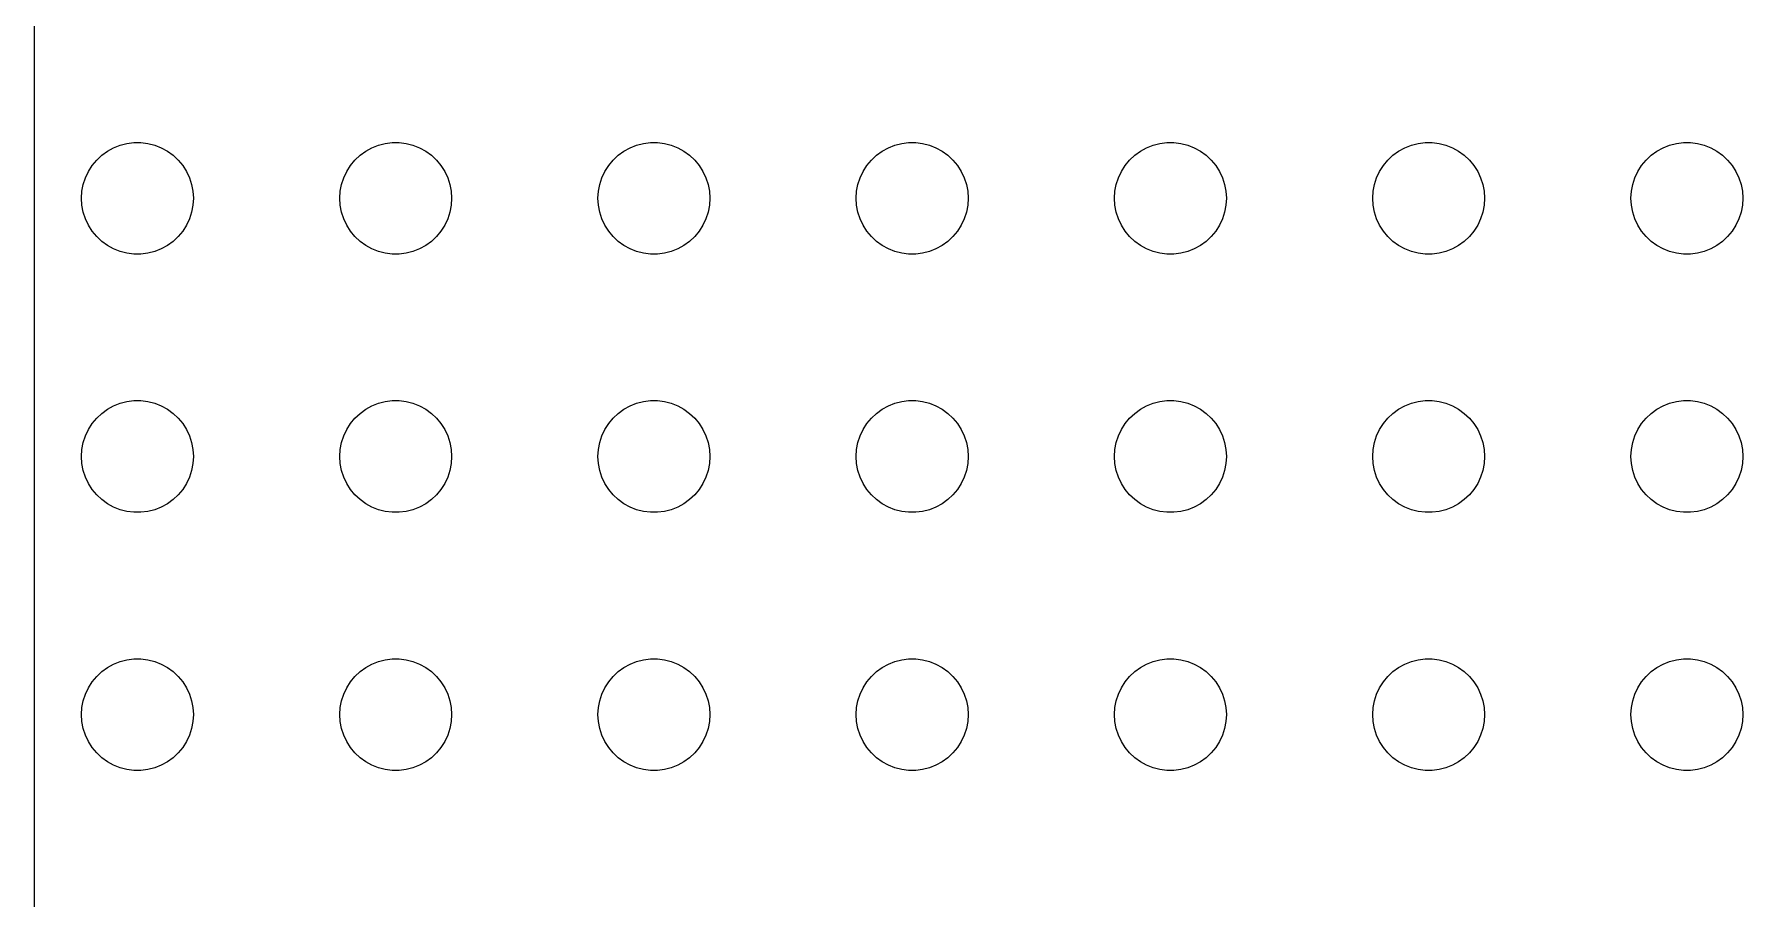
# Model space of a CAD drawing. Header units: metres. Extents: x 9 to 231, y 9 to 231.
# Drawn here: x 9 to 108.2, y 64.3 to 114.5 of the extents above; entities that cross this region are included whole.
import ezdxf

# ---------------------------------------------------------------- set-up
doc = ezdxf.new("R2010")
doc.units = ezdxf.units.M

msp = doc.modelspace()

# ---------------------------------------------------------------- linework, layer by layer
for p, q in [((9, 226), (9, 14)), ((13.9957, 108.091), (14.391, 108.192)), ((14.391, 108.192), (14.7959, 108.244)), ((14.7959, 108.244), (15.2041, 108.244)), ((15.2041, 108.244), (15.609, 108.192)), ((15.609, 108.192), (16.0043, 108.091)), ((28.9957, 108.091), (29.391, 108.192)), ((29.391, 108.192), (29.7959, 108.244)), ((29.7959, 108.244), (30.2041, 108.244)), ((30.2041, 108.244), (30.609, 108.192)), ((30.609, 108.192), (31.0043, 108.091)), ((43.9957, 108.091), (44.391, 108.192)), ((44.391, 108.192), (44.7959, 108.244)), ((44.7959, 108.244), (45.2041, 108.244)), ((45.2041, 108.244), (45.609, 108.192)), ((45.609, 108.192), (46.0043, 108.091)), ((58.9957, 108.091), (59.391, 108.192)), ((59.391, 108.192), (59.7959, 108.244)), ((59.7959, 108.244), (60.2041, 108.244)), ((60.2041, 108.244), (60.609, 108.192)), ((60.609, 108.192), (61.0043, 108.091)), ((73.9957, 108.091), (74.391, 108.192)), ((74.391, 108.192), (74.7959, 108.244)), ((74.7959, 108.244), (75.2041, 108.244)), ((75.2041, 108.244), (75.609, 108.192)), ((75.609, 108.192), (76.0043, 108.091)), ((88.9957, 108.091), (89.391, 108.192)), ((89.391, 108.192), (89.7959, 108.244)), ((89.7959, 108.244), (90.2041, 108.244)), ((90.2041, 108.244), (90.609, 108.192)), ((90.609, 108.192), (91.0043, 108.091)), ((103.996, 108.091), (104.391, 108.192)), ((104.391, 108.192), (104.796, 108.244)), ((104.796, 108.244), (105.204, 108.244)), ((105.204, 108.244), (105.609, 108.192)), ((105.609, 108.192), (106.004, 108.091)), ((12.3707, 106.91), (12.6308, 107.225)), ((12.6308, 107.225), (12.9284, 107.504)), ((12.9284, 107.504), (13.2586, 107.744)), ((13.2586, 107.744), (13.6162, 107.941)), ((13.6162, 107.941), (13.9957, 108.091)), ((16.0043, 108.091), (16.3838, 107.941)), ((16.3838, 107.941), (16.7414, 107.744)), ((16.7414, 107.744), (17.0716, 107.504)), ((17.0716, 107.504), (17.3691, 107.225)), ((17.3691, 107.225), (17.6293, 106.91)), ((27.3707, 106.91), (27.6308, 107.225)), ((27.6308, 107.225), (27.9284, 107.504)), ((27.9284, 107.504), (28.2586, 107.744)), ((28.2586, 107.744), (28.6162, 107.941)), ((28.6162, 107.941), (28.9957, 108.091)), ((31.0043, 108.091), (31.3838, 107.941)), ((31.3838, 107.941), (31.7414, 107.744)), ((31.7414, 107.744), (32.0716, 107.504)), ((32.0716, 107.504), (32.3691, 107.225)), ((32.3691, 107.225), (32.6293, 106.91)), ((42.3707, 106.91), (42.6308, 107.225)), ((42.6308, 107.225), (42.9284, 107.504)), ((42.9284, 107.504), (43.2586, 107.744)), ((43.2586, 107.744), (43.6162, 107.941)), ((43.6162, 107.941), (43.9957, 108.091)), ((46.0043, 108.091), (46.3838, 107.941)), ((46.3838, 107.941), (46.7414, 107.744)), ((46.7414, 107.744), (47.0716, 107.504)), ((47.0716, 107.504), (47.3691, 107.225)), ((47.3691, 107.225), (47.6293, 106.91)), ((57.3707, 106.91), (57.6308, 107.225)), ((57.6308, 107.225), (57.9284, 107.504)), ((57.9284, 107.504), (58.2586, 107.744)), ((58.2586, 107.744), (58.6162, 107.941)), ((58.6162, 107.941), (58.9957, 108.091)), ((61.0043, 108.091), (61.3838, 107.941)), ((61.3838, 107.941), (61.7414, 107.744)), ((61.7414, 107.744), (62.0716, 107.504)), ((62.0716, 107.504), (62.3691, 107.225)), ((62.3691, 107.225), (62.6293, 106.91)), ((72.3707, 106.91), (72.6308, 107.225)), ((72.6308, 107.225), (72.9284, 107.504)), ((72.9284, 107.504), (73.2586, 107.744)), ((73.2586, 107.744), (73.6162, 107.941)), ((73.6162, 107.941), (73.9957, 108.091)), ((76.0043, 108.091), (76.3838, 107.941)), ((76.3838, 107.941), (76.7414, 107.744)), ((76.7414, 107.744), (77.0716, 107.504)), ((77.0716, 107.504), (77.3691, 107.225)), ((77.3691, 107.225), (77.6293, 106.91)), ((87.3707, 106.91), (87.6308, 107.225)), ((87.6308, 107.225), (87.9284, 107.504)), ((87.9284, 107.504), (88.2586, 107.744)), ((88.2586, 107.744), (88.6162, 107.941)), ((88.6162, 107.941), (88.9957, 108.091)), ((91.0043, 108.091), (91.3838, 107.941)), ((91.3838, 107.941), (91.7414, 107.744)), ((91.7414, 107.744), (92.0716, 107.504)), ((92.0716, 107.504), (92.3691, 107.225)), ((92.3691, 107.225), (92.6293, 106.91)), ((102.371, 106.91), (102.631, 107.225)), ((102.631, 107.225), (102.928, 107.504)), ((102.928, 107.504), (103.259, 107.744)), ((103.259, 107.744), (103.616, 107.941)), ((103.616, 107.941), (103.996, 108.091)), ((106.004, 108.091), (106.384, 107.941)), ((106.384, 107.941), (106.741, 107.744)), ((106.741, 107.744), (107.072, 107.504)), ((107.072, 107.504), (107.369, 107.225)), ((107.369, 107.225), (107.629, 106.91)), ((11.9782, 106.196), (12.152, 106.566)), ((12.152, 106.566), (12.3707, 106.91)), ((17.6293, 106.91), (17.848, 106.566)), ((17.848, 106.566), (18.0218, 106.196)), ((26.9782, 106.196), (27.152, 106.566)), ((27.152, 106.566), (27.3707, 106.91)), ((32.6293, 106.91), (32.848, 106.566)), ((32.848, 106.566), (33.0218, 106.196)), ((41.9782, 106.196), (42.152, 106.566)), ((42.152, 106.566), (42.3707, 106.91)), ((47.6293, 106.91), (47.848, 106.566)), ((47.848, 106.566), (48.0218, 106.196)), ((56.9782, 106.196), (57.152, 106.566)), ((57.152, 106.566), (57.3707, 106.91)), ((62.6293, 106.91), (62.848, 106.566)), ((62.848, 106.566), (63.0218, 106.196)), ((71.9782, 106.196), (72.152, 106.566)), ((72.152, 106.566), (72.3707, 106.91)), ((77.6293, 106.91), (77.848, 106.566)), ((77.848, 106.566), (78.0218, 106.196)), ((86.9782, 106.196), (87.152, 106.566)), ((87.152, 106.566), (87.3707, 106.91)), ((92.6293, 106.91), (92.848, 106.566)), ((92.848, 106.566), (93.0218, 106.196)), ((101.978, 106.196), (102.152, 106.566)), ((102.152, 106.566), (102.371, 106.91)), ((107.629, 106.91), (107.848, 106.566)), ((107.848, 106.566), (108.022, 106.196)), ((11.75, 105), (11.7756, 105.407)), ((11.7756, 105.407), (11.8521, 105.808)), ((11.8521, 105.808), (11.9782, 106.196)), ((18.0218, 106.196), (18.1479, 105.808)), ((18.1479, 105.808), (18.2244, 105.407)), ((18.2244, 105.407), (18.25, 105)), ((26.75, 105), (26.7756, 105.407)), ((26.7756, 105.407), (26.8521, 105.808)), ((26.8521, 105.808), (26.9782, 106.196)), ((33.0218, 106.196), (33.1479, 105.808)), ((33.1479, 105.808), (33.2244, 105.407)), ((33.2244, 105.407), (33.25, 105)), ((41.75, 105), (41.7756, 105.407)), ((41.7756, 105.407), (41.8521, 105.808)), ((41.8521, 105.808), (41.9782, 106.196)), ((48.0218, 106.196), (48.1479, 105.808)), ((48.1479, 105.808), (48.2244, 105.407)), ((48.2244, 105.407), (48.25, 105)), ((56.75, 105), (56.7756, 105.407)), ((56.7756, 105.407), (56.8521, 105.808)), ((56.8521, 105.808), (56.9782, 106.196)), ((63.0218, 106.196), (63.1479, 105.808)), ((63.1479, 105.808), (63.2244, 105.407)), ((63.2244, 105.407), (63.25, 105)), ((71.75, 105), (71.7756, 105.407)), ((71.7756, 105.407), (71.8521, 105.808)), ((71.8521, 105.808), (71.9782, 106.196)), ((78.0218, 106.196), (78.1479, 105.808)), ((78.1479, 105.808), (78.2244, 105.407)), ((78.2244, 105.407), (78.25, 105)), ((86.75, 105), (86.7756, 105.407)), ((86.7756, 105.407), (86.8521, 105.808)), ((86.8521, 105.808), (86.9782, 106.196)), ((93.0218, 106.196), (93.1479, 105.808)), ((93.1479, 105.808), (93.2244, 105.407)), ((93.2244, 105.407), (93.25, 105)), ((101.75, 105), (101.776, 105.407)), ((101.776, 105.407), (101.852, 105.808)), ((101.852, 105.808), (101.978, 106.196)), ((108.022, 106.196), (108.148, 105.808)), ((108.148, 105.808), (108.224, 105.407)), ((108.224, 105.407), (108.25, 105)), ((11.7756, 104.593), (11.75, 105)), ((11.8521, 104.192), (11.7756, 104.593)), ((18.2244, 104.593), (18.1479, 104.192)), ((18.25, 105), (18.2244, 104.593)), ((26.7756, 104.593), (26.75, 105)), ((26.8521, 104.192), (26.7756, 104.593)), ((33.2244, 104.593), (33.1479, 104.192)), ((33.25, 105), (33.2244, 104.593)), ((41.7756, 104.593), (41.75, 105)), ((41.8521, 104.192), (41.7756, 104.593)), ((48.2244, 104.593), (48.1479, 104.192)), ((48.25, 105), (48.2244, 104.593)), ((56.7756, 104.593), (56.75, 105)), ((56.8521, 104.192), (56.7756, 104.593)), ((63.2244, 104.593), (63.1479, 104.192)), ((63.25, 105), (63.2244, 104.593)), ((71.7756, 104.593), (71.75, 105)), ((71.8521, 104.192), (71.7756, 104.593)), ((78.2244, 104.593), (78.1479, 104.192)), ((78.25, 105), (78.2244, 104.593)), ((86.7756, 104.593), (86.75, 105)), ((86.8521, 104.192), (86.7756, 104.593)), ((93.2244, 104.593), (93.1479, 104.192)), ((93.25, 105), (93.2244, 104.593)), ((101.776, 104.593), (101.75, 105)), ((101.852, 104.192), (101.776, 104.593)), ((108.224, 104.593), (108.148, 104.192)), ((108.25, 105), (108.224, 104.593)), ((11.9782, 103.804), (11.8521, 104.192)), ((12.152, 103.434), (11.9782, 103.804)), ((12.3707, 103.09), (12.152, 103.434)), ((17.848, 103.434), (17.6293, 103.09)), ((18.0218, 103.804), (17.848, 103.434)), ((18.1479, 104.192), (18.0218, 103.804)), ((26.9782, 103.804), (26.8521, 104.192)), ((27.152, 103.434), (26.9782, 103.804)), ((27.3707, 103.09), (27.152, 103.434)), ((32.848, 103.434), (32.6293, 103.09)), ((33.0218, 103.804), (32.848, 103.434)), ((33.1479, 104.192), (33.0218, 103.804)), ((41.9782, 103.804), (41.8521, 104.192)), ((42.152, 103.434), (41.9782, 103.804)), ((42.3707, 103.09), (42.152, 103.434)), ((47.848, 103.434), (47.6293, 103.09)), ((48.0218, 103.804), (47.848, 103.434)), ((48.1479, 104.192), (48.0218, 103.804)), ((56.9782, 103.804), (56.8521, 104.192)), ((57.152, 103.434), (56.9782, 103.804)), ((57.3707, 103.09), (57.152, 103.434)), ((62.848, 103.434), (62.6293, 103.09)), ((63.0218, 103.804), (62.848, 103.434)), ((63.1479, 104.192), (63.0218, 103.804)), ((71.9782, 103.804), (71.8521, 104.192)), ((72.152, 103.434), (71.9782, 103.804)), ((72.3707, 103.09), (72.152, 103.434)), ((77.848, 103.434), (77.6293, 103.09)), ((78.0218, 103.804), (77.848, 103.434)), ((78.1479, 104.192), (78.0218, 103.804)), ((86.9782, 103.804), (86.8521, 104.192)), ((87.152, 103.434), (86.9782, 103.804)), ((87.3707, 103.09), (87.152, 103.434)), ((92.848, 103.434), (92.6293, 103.09)), ((93.0218, 103.804), (92.848, 103.434)), ((93.1479, 104.192), (93.0218, 103.804)), ((101.978, 103.804), (101.852, 104.192)), ((102.152, 103.434), (101.978, 103.804)), ((102.371, 103.09), (102.152, 103.434)), ((107.848, 103.434), (107.629, 103.09)), ((108.022, 103.804), (107.848, 103.434)), ((108.148, 104.192), (108.022, 103.804)), ((12.6308, 102.775), (12.3707, 103.09)), ((12.9284, 102.496), (12.6308, 102.775)), ((13.2586, 102.256), (12.9284, 102.496)), ((13.6162, 102.059), (13.2586, 102.256)), ((16.7414, 102.256), (16.3838, 102.059)), ((17.0716, 102.496), (16.7414, 102.256)), ((17.3691, 102.775), (17.0716, 102.496)), ((17.6293, 103.09), (17.3691, 102.775)), ((27.6308, 102.775), (27.3707, 103.09)), ((27.9284, 102.496), (27.6308, 102.775)), ((28.2586, 102.256), (27.9284, 102.496)), ((28.6162, 102.059), (28.2586, 102.256)), ((31.7414, 102.256), (31.3838, 102.059)), ((32.0716, 102.496), (31.7414, 102.256)), ((32.3691, 102.775), (32.0716, 102.496)), ((32.6293, 103.09), (32.3691, 102.775)), ((42.6308, 102.775), (42.3707, 103.09)), ((42.9284, 102.496), (42.6308, 102.775)), ((43.2586, 102.256), (42.9284, 102.496)), ((43.6162, 102.059), (43.2586, 102.256)), ((46.7414, 102.256), (46.3838, 102.059)), ((47.0716, 102.496), (46.7414, 102.256)), ((47.3691, 102.775), (47.0716, 102.496)), ((47.6293, 103.09), (47.3691, 102.775)), ((57.6308, 102.775), (57.3707, 103.09)), ((57.9284, 102.496), (57.6308, 102.775)), ((58.2586, 102.256), (57.9284, 102.496)), ((58.6162, 102.059), (58.2586, 102.256)), ((61.7414, 102.256), (61.3838, 102.059)), ((62.0716, 102.496), (61.7414, 102.256)), ((62.3691, 102.775), (62.0716, 102.496)), ((62.6293, 103.09), (62.3691, 102.775)), ((72.6308, 102.775), (72.3707, 103.09)), ((72.9284, 102.496), (72.6308, 102.775)), ((73.2586, 102.256), (72.9284, 102.496)), ((73.6162, 102.059), (73.2586, 102.256)), ((76.7414, 102.256), (76.3838, 102.059)), ((77.0716, 102.496), (76.7414, 102.256)), ((77.3691, 102.775), (77.0716, 102.496)), ((77.6293, 103.09), (77.3691, 102.775)), ((87.6308, 102.775), (87.3707, 103.09)), ((87.9284, 102.496), (87.6308, 102.775)), ((88.2586, 102.256), (87.9284, 102.496)), ((88.6162, 102.059), (88.2586, 102.256)), ((91.7414, 102.256), (91.3838, 102.059)), ((92.0716, 102.496), (91.7414, 102.256)), ((92.3691, 102.775), (92.0716, 102.496)), ((92.6293, 103.09), (92.3691, 102.775)), ((102.631, 102.775), (102.371, 103.09)), ((102.928, 102.496), (102.631, 102.775)), ((103.259, 102.256), (102.928, 102.496)), ((103.616, 102.059), (103.259, 102.256)), ((106.741, 102.256), (106.384, 102.059)), ((107.072, 102.496), (106.741, 102.256)), ((107.369, 102.775), (107.072, 102.496)), ((107.629, 103.09), (107.369, 102.775)), ((13.9957, 101.909), (13.6162, 102.059)), ((14.391, 101.808), (13.9957, 101.909)), ((14.7959, 101.756), (14.391, 101.808)), ((15.2041, 101.756), (14.7959, 101.756)), ((15.609, 101.808), (15.2041, 101.756)), ((16.0043, 101.909), (15.609, 101.808)), ((16.3838, 102.059), (16.0043, 101.909)), ((28.9957, 101.909), (28.6162, 102.059)), ((29.391, 101.808), (28.9957, 101.909)), ((29.7959, 101.756), (29.391, 101.808)), ((30.2041, 101.756), (29.7959, 101.756)), ((30.609, 101.808), (30.2041, 101.756)), ((31.0043, 101.909), (30.609, 101.808)), ((31.3838, 102.059), (31.0043, 101.909)), ((43.9957, 101.909), (43.6162, 102.059)), ((44.391, 101.808), (43.9957, 101.909)), ((44.7959, 101.756), (44.391, 101.808)), ((45.2041, 101.756), (44.7959, 101.756)), ((45.609, 101.808), (45.2041, 101.756)), ((46.0043, 101.909), (45.609, 101.808)), ((46.3838, 102.059), (46.0043, 101.909)), ((58.9957, 101.909), (58.6162, 102.059)), ((59.391, 101.808), (58.9957, 101.909)), ((59.7959, 101.756), (59.391, 101.808)), ((60.2041, 101.756), (59.7959, 101.756)), ((60.609, 101.808), (60.2041, 101.756)), ((61.0043, 101.909), (60.609, 101.808)), ((61.3838, 102.059), (61.0043, 101.909)), ((73.9957, 101.909), (73.6162, 102.059)), ((74.391, 101.808), (73.9957, 101.909)), ((74.7959, 101.756), (74.391, 101.808)), ((75.2041, 101.756), (74.7959, 101.756)), ((75.609, 101.808), (75.2041, 101.756)), ((76.0043, 101.909), (75.609, 101.808)), ((76.3838, 102.059), (76.0043, 101.909)), ((88.9957, 101.909), (88.6162, 102.059)), ((89.391, 101.808), (88.9957, 101.909)), ((89.7959, 101.756), (89.391, 101.808)), ((90.2041, 101.756), (89.7959, 101.756)), ((90.609, 101.808), (90.2041, 101.756)), ((91.0043, 101.909), (90.609, 101.808)), ((91.3838, 102.059), (91.0043, 101.909)), ((103.996, 101.909), (103.616, 102.059)), ((104.391, 101.808), (103.996, 101.909)), ((104.796, 101.756), (104.391, 101.808)), ((105.204, 101.756), (104.796, 101.756)), ((105.609, 101.808), (105.204, 101.756)), ((106.004, 101.909), (105.609, 101.808)), ((106.384, 102.059), (106.004, 101.909)), ((12.6308, 92.2248), (12.9284, 92.5042)), ((12.9284, 92.5042), (13.2586, 92.7441)), ((13.2586, 92.7441), (13.6162, 92.9407)), ((13.6162, 92.9407), (13.9957, 93.0909)), ((13.9957, 93.0909), (14.391, 93.1924)), ((14.391, 93.1924), (14.7959, 93.2436)), ((14.7959, 93.2436), (15.2041, 93.2436)), ((15.2041, 93.2436), (15.609, 93.1924)), ((15.609, 93.1924), (16.0043, 93.0909)), ((16.0043, 93.0909), (16.3838, 92.9407)), ((16.3838, 92.9407), (16.7414, 92.7441)), ((16.7414, 92.7441), (17.0716, 92.5042)), ((17.0716, 92.5042), (17.3691, 92.2248)), ((27.6308, 92.2248), (27.9284, 92.5042)), ((27.9284, 92.5042), (28.2586, 92.7441)), ((28.2586, 92.7441), (28.6162, 92.9407)), ((28.6162, 92.9407), (28.9957, 93.0909)), ((28.9957, 93.0909), (29.391, 93.1924)), ((29.391, 93.1924), (29.7959, 93.2436)), ((29.7959, 93.2436), (30.2041, 93.2436)), ((30.2041, 93.2436), (30.609, 93.1924)), ((30.609, 93.1924), (31.0043, 93.0909)), ((31.0043, 93.0909), (31.3838, 92.9407)), ((31.3838, 92.9407), (31.7414, 92.7441)), ((31.7414, 92.7441), (32.0716, 92.5042)), ((32.0716, 92.5042), (32.3691, 92.2248)), ((42.6308, 92.2248), (42.9284, 92.5042)), ((42.9284, 92.5042), (43.2586, 92.7441)), ((43.2586, 92.7441), (43.6162, 92.9407)), ((43.6162, 92.9407), (43.9957, 93.0909)), ((43.9957, 93.0909), (44.391, 93.1924)), ((44.391, 93.1924), (44.7959, 93.2436)), ((44.7959, 93.2436), (45.2041, 93.2436)), ((45.2041, 93.2436), (45.609, 93.1924)), ((45.609, 93.1924), (46.0043, 93.0909)), ((46.0043, 93.0909), (46.3838, 92.9407)), ((46.3838, 92.9407), (46.7414, 92.7441)), ((46.7414, 92.7441), (47.0716, 92.5042)), ((47.0716, 92.5042), (47.3691, 92.2248)), ((57.6308, 92.2248), (57.9284, 92.5042)), ((57.9284, 92.5042), (58.2586, 92.7441)), ((58.2586, 92.7441), (58.6162, 92.9407)), ((58.6162, 92.9407), (58.9957, 93.0909)), ((58.9957, 93.0909), (59.391, 93.1924)), ((59.391, 93.1924), (59.7959, 93.2436)), ((59.7959, 93.2436), (60.2041, 93.2436)), ((60.2041, 93.2436), (60.609, 93.1924)), ((60.609, 93.1924), (61.0043, 93.0909)), ((61.0043, 93.0909), (61.3838, 92.9407)), ((61.3838, 92.9407), (61.7414, 92.7441)), ((61.7414, 92.7441), (62.0716, 92.5042)), ((62.0716, 92.5042), (62.3691, 92.2248)), ((72.6308, 92.2248), (72.9284, 92.5042)), ((72.9284, 92.5042), (73.2586, 92.7441)), ((73.2586, 92.7441), (73.6162, 92.9407)), ((73.6162, 92.9407), (73.9957, 93.0909)), ((73.9957, 93.0909), (74.391, 93.1924)), ((74.391, 93.1924), (74.7959, 93.2436)), ((74.7959, 93.2436), (75.2041, 93.2436)), ((75.2041, 93.2436), (75.609, 93.1924)), ((75.609, 93.1924), (76.0043, 93.0909)), ((76.0043, 93.0909), (76.3838, 92.9407)), ((76.3838, 92.9407), (76.7414, 92.7441)), ((76.7414, 92.7441), (77.0716, 92.5042)), ((77.0716, 92.5042), (77.3691, 92.2248)), ((87.6308, 92.2248), (87.9284, 92.5042)), ((87.9284, 92.5042), (88.2586, 92.7441)), ((88.2586, 92.7441), (88.6162, 92.9407)), ((88.6162, 92.9407), (88.9957, 93.0909)), ((88.9957, 93.0909), (89.391, 93.1924)), ((89.391, 93.1924), (89.7959, 93.2436)), ((89.7959, 93.2436), (90.2041, 93.2436)), ((90.2041, 93.2436), (90.609, 93.1924)), ((90.609, 93.1924), (91.0043, 93.0909)), ((91.0043, 93.0909), (91.3838, 92.9407)), ((91.3838, 92.9407), (91.7414, 92.7441)), ((91.7414, 92.7441), (92.0716, 92.5042)), ((92.0716, 92.5042), (92.3691, 92.2248)), ((102.631, 92.2248), (102.928, 92.5042)), ((102.928, 92.5042), (103.259, 92.7441)), ((103.259, 92.7441), (103.616, 92.9407)), ((103.616, 92.9407), (103.996, 93.0909)), ((103.996, 93.0909), (104.391, 93.1924)), ((104.391, 93.1924), (104.796, 93.2436)), ((104.796, 93.2436), (105.204, 93.2436)), ((105.204, 93.2436), (105.609, 93.1924)), ((105.609, 93.1924), (106.004, 93.0909)), ((106.004, 93.0909), (106.384, 92.9407)), ((106.384, 92.9407), (106.741, 92.7441)), ((106.741, 92.7441), (107.072, 92.5042)), ((107.072, 92.5042), (107.369, 92.2248)), ((11.9782, 91.1964), (12.152, 91.5657)), ((12.152, 91.5657), (12.3707, 91.9103)), ((12.3707, 91.9103), (12.6308, 92.2248)), ((17.3691, 92.2248), (17.6293, 91.9103)), ((17.6293, 91.9103), (17.848, 91.5657)), ((17.848, 91.5657), (18.0218, 91.1964)), ((26.9782, 91.1964), (27.152, 91.5657)), ((27.152, 91.5657), (27.3707, 91.9103)), ((27.3707, 91.9103), (27.6308, 92.2248)), ((32.3691, 92.2248), (32.6293, 91.9103)), ((32.6293, 91.9103), (32.848, 91.5657)), ((32.848, 91.5657), (33.0218, 91.1964)), ((41.9782, 91.1964), (42.152, 91.5657)), ((42.152, 91.5657), (42.3707, 91.9103)), ((42.3707, 91.9103), (42.6308, 92.2248)), ((47.3691, 92.2248), (47.6293, 91.9103)), ((47.6293, 91.9103), (47.848, 91.5657)), ((47.848, 91.5657), (48.0218, 91.1964)), ((56.9782, 91.1964), (57.152, 91.5657)), ((57.152, 91.5657), (57.3707, 91.9103)), ((57.3707, 91.9103), (57.6308, 92.2248)), ((62.3691, 92.2248), (62.6293, 91.9103)), ((62.6293, 91.9103), (62.848, 91.5657)), ((62.848, 91.5657), (63.0218, 91.1964)), ((71.9782, 91.1964), (72.152, 91.5657)), ((72.152, 91.5657), (72.3707, 91.9103)), ((72.3707, 91.9103), (72.6308, 92.2248)), ((77.3691, 92.2248), (77.6293, 91.9103)), ((77.6293, 91.9103), (77.848, 91.5657)), ((77.848, 91.5657), (78.0218, 91.1964)), ((86.9782, 91.1964), (87.152, 91.5657)), ((87.152, 91.5657), (87.3707, 91.9103)), ((87.3707, 91.9103), (87.6308, 92.2248)), ((92.3691, 92.2248), (92.6293, 91.9103)), ((92.6293, 91.9103), (92.848, 91.5657)), ((92.848, 91.5657), (93.0218, 91.1964)), ((101.978, 91.1964), (102.152, 91.5657)), ((102.152, 91.5657), (102.371, 91.9103)), ((102.371, 91.9103), (102.631, 92.2248)), ((107.369, 92.2248), (107.629, 91.9103)), ((107.629, 91.9103), (107.848, 91.5657)), ((107.848, 91.5657), (108.022, 91.1964)), ((11.75, 90), (11.7756, 90.4073)), ((11.7756, 90.4073), (11.8521, 90.8082)), ((11.8521, 90.8082), (11.9782, 91.1964)), ((18.0218, 91.1964), (18.1479, 90.8082)), ((18.1479, 90.8082), (18.2244, 90.4073)), ((18.2244, 90.4073), (18.25, 90)), ((26.75, 90), (26.7756, 90.4073)), ((26.7756, 90.4073), (26.8521, 90.8082)), ((26.8521, 90.8082), (26.9782, 91.1964)), ((33.0218, 91.1964), (33.1479, 90.8082)), ((33.1479, 90.8082), (33.2244, 90.4073)), ((33.2244, 90.4073), (33.25, 90)), ((41.75, 90), (41.7756, 90.4073)), ((41.7756, 90.4073), (41.8521, 90.8082)), ((41.8521, 90.8082), (41.9782, 91.1964)), ((48.0218, 91.1964), (48.1479, 90.8082)), ((48.1479, 90.8082), (48.2244, 90.4073)), ((48.2244, 90.4073), (48.25, 90)), ((56.75, 90), (56.7756, 90.4073)), ((56.7756, 90.4073), (56.8521, 90.8082)), ((56.8521, 90.8082), (56.9782, 91.1964)), ((63.0218, 91.1964), (63.1479, 90.8082)), ((63.1479, 90.8082), (63.2244, 90.4073)), ((63.2244, 90.4073), (63.25, 90)), ((71.75, 90), (71.7756, 90.4073)), ((71.7756, 90.4073), (71.8521, 90.8082)), ((71.8521, 90.8082), (71.9782, 91.1964)), ((78.0218, 91.1964), (78.1479, 90.8082)), ((78.1479, 90.8082), (78.2244, 90.4073)), ((78.2244, 90.4073), (78.25, 90)), ((86.75, 90), (86.7756, 90.4073)), ((86.7756, 90.4073), (86.8521, 90.8082)), ((86.8521, 90.8082), (86.9782, 91.1964)), ((93.0218, 91.1964), (93.1479, 90.8082)), ((93.1479, 90.8082), (93.2244, 90.4073)), ((93.2244, 90.4073), (93.25, 90)), ((101.75, 90), (101.776, 90.4073)), ((101.776, 90.4073), (101.852, 90.8082)), ((101.852, 90.8082), (101.978, 91.1964)), ((108.022, 91.1964), (108.148, 90.8082)), ((108.148, 90.8082), (108.224, 90.4073)), ((108.224, 90.4073), (108.25, 90)), ((11.7756, 89.5927), (11.75, 90)), ((11.8521, 89.1918), (11.7756, 89.5927)), ((18.2244, 89.5927), (18.1479, 89.1918)), ((18.25, 90), (18.2244, 89.5927)), ((26.7756, 89.5927), (26.75, 90)), ((26.8521, 89.1918), (26.7756, 89.5927)), ((33.2244, 89.5927), (33.1479, 89.1918)), ((33.25, 90), (33.2244, 89.5927)), ((41.7756, 89.5927), (41.75, 90)), ((41.8521, 89.1918), (41.7756, 89.5927)), ((48.2244, 89.5927), (48.1479, 89.1918)), ((48.25, 90), (48.2244, 89.5927)), ((56.7756, 89.5927), (56.75, 90)), ((56.8521, 89.1918), (56.7756, 89.5927)), ((63.2244, 89.5927), (63.1479, 89.1918)), ((63.25, 90), (63.2244, 89.5927)), ((71.7756, 89.5927), (71.75, 90)), ((71.8521, 89.1918), (71.7756, 89.5927)), ((78.2244, 89.5927), (78.1479, 89.1918)), ((78.25, 90), (78.2244, 89.5927)), ((86.7756, 89.5927), (86.75, 90)), ((86.8521, 89.1918), (86.7756, 89.5927)), ((93.2244, 89.5927), (93.1479, 89.1918)), ((93.25, 90), (93.2244, 89.5927)), ((101.776, 89.5927), (101.75, 90)), ((101.852, 89.1918), (101.776, 89.5927)), ((108.224, 89.5927), (108.148, 89.1918)), ((108.25, 90), (108.224, 89.5927)), ((11.9782, 88.8036), (11.8521, 89.1918)), ((12.152, 88.4343), (11.9782, 88.8036)), ((12.3707, 88.0897), (12.152, 88.4343)), ((17.848, 88.4343), (17.6293, 88.0897)), ((18.0218, 88.8036), (17.848, 88.4343)), ((18.1479, 89.1918), (18.0218, 88.8036)), ((26.9782, 88.8036), (26.8521, 89.1918)), ((27.152, 88.4343), (26.9782, 88.8036)), ((27.3707, 88.0897), (27.152, 88.4343)), ((32.848, 88.4343), (32.6293, 88.0897)), ((33.0218, 88.8036), (32.848, 88.4343)), ((33.1479, 89.1918), (33.0218, 88.8036)), ((41.9782, 88.8036), (41.8521, 89.1918)), ((42.152, 88.4343), (41.9782, 88.8036)), ((42.3707, 88.0897), (42.152, 88.4343)), ((47.848, 88.4343), (47.6293, 88.0897)), ((48.0218, 88.8036), (47.848, 88.4343)), ((48.1479, 89.1918), (48.0218, 88.8036)), ((56.9782, 88.8036), (56.8521, 89.1918)), ((57.152, 88.4343), (56.9782, 88.8036)), ((57.3707, 88.0897), (57.152, 88.4343)), ((62.848, 88.4343), (62.6293, 88.0897)), ((63.0218, 88.8036), (62.848, 88.4343)), ((63.1479, 89.1918), (63.0218, 88.8036)), ((71.9782, 88.8036), (71.8521, 89.1918)), ((72.152, 88.4343), (71.9782, 88.8036)), ((72.3707, 88.0897), (72.152, 88.4343)), ((77.848, 88.4343), (77.6293, 88.0897)), ((78.0218, 88.8036), (77.848, 88.4343)), ((78.1479, 89.1918), (78.0218, 88.8036)), ((86.9782, 88.8036), (86.8521, 89.1918)), ((87.152, 88.4343), (86.9782, 88.8036)), ((87.3707, 88.0897), (87.152, 88.4343)), ((92.848, 88.4343), (92.6293, 88.0897)), ((93.0218, 88.8036), (92.848, 88.4343)), ((93.1479, 89.1918), (93.0218, 88.8036)), ((101.978, 88.8036), (101.852, 89.1918)), ((102.152, 88.4343), (101.978, 88.8036)), ((102.371, 88.0897), (102.152, 88.4343)), ((107.848, 88.4343), (107.629, 88.0897)), ((108.022, 88.8036), (107.848, 88.4343)), ((108.148, 89.1918), (108.022, 88.8036)), ((12.6308, 87.7752), (12.3707, 88.0897)), ((12.9284, 87.4958), (12.6308, 87.7752)), ((13.2586, 87.2559), (12.9284, 87.4958)), ((17.0716, 87.4958), (16.7414, 87.2559)), ((17.3691, 87.7752), (17.0716, 87.4958)), ((17.6293, 88.0897), (17.3691, 87.7752)), ((27.6308, 87.7752), (27.3707, 88.0897)), ((27.9284, 87.4958), (27.6308, 87.7752)), ((28.2586, 87.2559), (27.9284, 87.4958)), ((32.0716, 87.4958), (31.7414, 87.2559)), ((32.3691, 87.7752), (32.0716, 87.4958)), ((32.6293, 88.0897), (32.3691, 87.7752)), ((42.6308, 87.7752), (42.3707, 88.0897)), ((42.9284, 87.4958), (42.6308, 87.7752)), ((43.2586, 87.2559), (42.9284, 87.4958)), ((47.0716, 87.4958), (46.7414, 87.2559)), ((47.3691, 87.7752), (47.0716, 87.4958)), ((47.6293, 88.0897), (47.3691, 87.7752)), ((57.6308, 87.7752), (57.3707, 88.0897)), ((57.9284, 87.4958), (57.6308, 87.7752)), ((58.2586, 87.2559), (57.9284, 87.4958)), ((62.0716, 87.4958), (61.7414, 87.2559)), ((62.3691, 87.7752), (62.0716, 87.4958)), ((62.6293, 88.0897), (62.3691, 87.7752)), ((72.6308, 87.7752), (72.3707, 88.0897)), ((72.9284, 87.4958), (72.6308, 87.7752)), ((73.2586, 87.2559), (72.9284, 87.4958)), ((77.0716, 87.4958), (76.7414, 87.2559)), ((77.3691, 87.7752), (77.0716, 87.4958)), ((77.6293, 88.0897), (77.3691, 87.7752)), ((87.6308, 87.7752), (87.3707, 88.0897)), ((87.9284, 87.4958), (87.6308, 87.7752)), ((88.2586, 87.2559), (87.9284, 87.4958)), ((92.0716, 87.4958), (91.7414, 87.2559)), ((92.3691, 87.7752), (92.0716, 87.4958)), ((92.6293, 88.0897), (92.3691, 87.7752)), ((102.631, 87.7752), (102.371, 88.0897)), ((102.928, 87.4958), (102.631, 87.7752)), ((103.259, 87.2559), (102.928, 87.4958)), ((107.072, 87.4958), (106.741, 87.2559)), ((107.369, 87.7752), (107.072, 87.4958)), ((107.629, 88.0897), (107.369, 87.7752)), ((13.6162, 87.0593), (13.2586, 87.2559)), ((13.9957, 86.9091), (13.6162, 87.0593)), ((14.391, 86.8076), (13.9957, 86.9091)), ((14.7959, 86.7564), (14.391, 86.8076)), ((15.2041, 86.7564), (14.7959, 86.7564)), ((15.609, 86.8076), (15.2041, 86.7564)), ((16.0043, 86.9091), (15.609, 86.8076)), ((16.3838, 87.0593), (16.0043, 86.9091)), ((16.7414, 87.2559), (16.3838, 87.0593)), ((28.6162, 87.0593), (28.2586, 87.2559)), ((28.9957, 86.9091), (28.6162, 87.0593)), ((29.391, 86.8076), (28.9957, 86.9091)), ((29.7959, 86.7564), (29.391, 86.8076)), ((30.2041, 86.7564), (29.7959, 86.7564)), ((30.609, 86.8076), (30.2041, 86.7564)), ((31.0043, 86.9091), (30.609, 86.8076)), ((31.3838, 87.0593), (31.0043, 86.9091)), ((31.7414, 87.2559), (31.3838, 87.0593)), ((43.6162, 87.0593), (43.2586, 87.2559)), ((43.9957, 86.9091), (43.6162, 87.0593)), ((44.391, 86.8076), (43.9957, 86.9091)), ((44.7959, 86.7564), (44.391, 86.8076)), ((45.2041, 86.7564), (44.7959, 86.7564)), ((45.609, 86.8076), (45.2041, 86.7564)), ((46.0043, 86.9091), (45.609, 86.8076)), ((46.3838, 87.0593), (46.0043, 86.9091)), ((46.7414, 87.2559), (46.3838, 87.0593)), ((58.6162, 87.0593), (58.2586, 87.2559)), ((58.9957, 86.9091), (58.6162, 87.0593)), ((59.391, 86.8076), (58.9957, 86.9091)), ((59.7959, 86.7564), (59.391, 86.8076)), ((60.2041, 86.7564), (59.7959, 86.7564)), ((60.609, 86.8076), (60.2041, 86.7564)), ((61.0043, 86.9091), (60.609, 86.8076)), ((61.3838, 87.0593), (61.0043, 86.9091)), ((61.7414, 87.2559), (61.3838, 87.0593)), ((73.6162, 87.0593), (73.2586, 87.2559)), ((73.9957, 86.9091), (73.6162, 87.0593)), ((74.391, 86.8076), (73.9957, 86.9091)), ((74.7959, 86.7564), (74.391, 86.8076)), ((75.2041, 86.7564), (74.7959, 86.7564)), ((75.609, 86.8076), (75.2041, 86.7564)), ((76.0043, 86.9091), (75.609, 86.8076)), ((76.3838, 87.0593), (76.0043, 86.9091)), ((76.7414, 87.2559), (76.3838, 87.0593)), ((88.6162, 87.0593), (88.2586, 87.2559)), ((88.9957, 86.9091), (88.6162, 87.0593)), ((89.391, 86.8076), (88.9957, 86.9091)), ((89.7959, 86.7564), (89.391, 86.8076)), ((90.2041, 86.7564), (89.7959, 86.7564)), ((90.609, 86.8076), (90.2041, 86.7564)), ((91.0043, 86.9091), (90.609, 86.8076)), ((91.3838, 87.0593), (91.0043, 86.9091)), ((91.7414, 87.2559), (91.3838, 87.0593)), ((103.616, 87.0593), (103.259, 87.2559)), ((103.996, 86.9091), (103.616, 87.0593)), ((104.391, 86.8076), (103.996, 86.9091)), ((104.796, 86.7564), (104.391, 86.8076)), ((105.204, 86.7564), (104.796, 86.7564)), ((105.609, 86.8076), (105.204, 86.7564)), ((106.004, 86.9091), (105.609, 86.8076)), ((106.384, 87.0593), (106.004, 86.9091)), ((106.741, 87.2559), (106.384, 87.0593)), ((12.6308, 77.2248), (12.9284, 77.5042)), ((12.9284, 77.5042), (13.2586, 77.7441)), ((13.2586, 77.7441), (13.6162, 77.9407)), ((13.6162, 77.9407), (13.9957, 78.0909)), ((13.9957, 78.0909), (14.391, 78.1924)), ((14.391, 78.1924), (14.7959, 78.2436)), ((14.7959, 78.2436), (15.2041, 78.2436)), ((15.2041, 78.2436), (15.609, 78.1924)), ((15.609, 78.1924), (16.0043, 78.0909)), ((16.0043, 78.0909), (16.3838, 77.9407)), ((16.3838, 77.9407), (16.7414, 77.7441)), ((16.7414, 77.7441), (17.0716, 77.5042)), ((17.0716, 77.5042), (17.3691, 77.2248)), ((27.6308, 77.2248), (27.9284, 77.5042)), ((27.9284, 77.5042), (28.2586, 77.7441)), ((28.2586, 77.7441), (28.6162, 77.9407)), ((28.6162, 77.9407), (28.9957, 78.0909)), ((28.9957, 78.0909), (29.391, 78.1924)), ((29.391, 78.1924), (29.7959, 78.2436)), ((29.7959, 78.2436), (30.2041, 78.2436)), ((30.2041, 78.2436), (30.609, 78.1924)), ((30.609, 78.1924), (31.0043, 78.0909)), ((31.0043, 78.0909), (31.3838, 77.9407)), ((31.3838, 77.9407), (31.7414, 77.7441)), ((31.7414, 77.7441), (32.0716, 77.5042)), ((32.0716, 77.5042), (32.3691, 77.2248)), ((42.6308, 77.2248), (42.9284, 77.5042)), ((42.9284, 77.5042), (43.2586, 77.7441)), ((43.2586, 77.7441), (43.6162, 77.9407)), ((43.6162, 77.9407), (43.9957, 78.0909)), ((43.9957, 78.0909), (44.391, 78.1924)), ((44.391, 78.1924), (44.7959, 78.2436)), ((44.7959, 78.2436), (45.2041, 78.2436)), ((45.2041, 78.2436), (45.609, 78.1924)), ((45.609, 78.1924), (46.0043, 78.0909)), ((46.0043, 78.0909), (46.3838, 77.9407)), ((46.3838, 77.9407), (46.7414, 77.7441)), ((46.7414, 77.7441), (47.0716, 77.5042)), ((47.0716, 77.5042), (47.3691, 77.2248)), ((57.6308, 77.2248), (57.9284, 77.5042)), ((57.9284, 77.5042), (58.2586, 77.7441)), ((58.2586, 77.7441), (58.6162, 77.9407)), ((58.6162, 77.9407), (58.9957, 78.0909)), ((58.9957, 78.0909), (59.391, 78.1924)), ((59.391, 78.1924), (59.7959, 78.2436)), ((59.7959, 78.2436), (60.2041, 78.2436)), ((60.2041, 78.2436), (60.609, 78.1924)), ((60.609, 78.1924), (61.0043, 78.0909)), ((61.0043, 78.0909), (61.3838, 77.9407)), ((61.3838, 77.9407), (61.7414, 77.7441)), ((61.7414, 77.7441), (62.0716, 77.5042)), ((62.0716, 77.5042), (62.3691, 77.2248)), ((72.6308, 77.2248), (72.9284, 77.5042)), ((72.9284, 77.5042), (73.2586, 77.7441)), ((73.2586, 77.7441), (73.6162, 77.9407)), ((73.6162, 77.9407), (73.9957, 78.0909)), ((73.9957, 78.0909), (74.391, 78.1924)), ((74.391, 78.1924), (74.7959, 78.2436)), ((74.7959, 78.2436), (75.2041, 78.2436)), ((75.2041, 78.2436), (75.609, 78.1924)), ((75.609, 78.1924), (76.0043, 78.0909)), ((76.0043, 78.0909), (76.3838, 77.9407)), ((76.3838, 77.9407), (76.7414, 77.7441)), ((76.7414, 77.7441), (77.0716, 77.5042)), ((77.0716, 77.5042), (77.3691, 77.2248)), ((87.6308, 77.2248), (87.9284, 77.5042)), ((87.9284, 77.5042), (88.2586, 77.7441)), ((88.2586, 77.7441), (88.6162, 77.9407)), ((88.6162, 77.9407), (88.9957, 78.0909)), ((88.9957, 78.0909), (89.391, 78.1924)), ((89.391, 78.1924), (89.7959, 78.2436)), ((89.7959, 78.2436), (90.2041, 78.2436)), ((90.2041, 78.2436), (90.609, 78.1924)), ((90.609, 78.1924), (91.0043, 78.0909)), ((91.0043, 78.0909), (91.3838, 77.9407)), ((91.3838, 77.9407), (91.7414, 77.7441)), ((91.7414, 77.7441), (92.0716, 77.5042)), ((92.0716, 77.5042), (92.3691, 77.2248)), ((102.631, 77.2248), (102.928, 77.5042)), ((102.928, 77.5042), (103.259, 77.7441)), ((103.259, 77.7441), (103.616, 77.9407)), ((103.616, 77.9407), (103.996, 78.0909)), ((103.996, 78.0909), (104.391, 78.1924)), ((104.391, 78.1924), (104.796, 78.2436)), ((104.796, 78.2436), (105.204, 78.2436)), ((105.204, 78.2436), (105.609, 78.1924)), ((105.609, 78.1924), (106.004, 78.0909)), ((106.004, 78.0909), (106.384, 77.9407)), ((106.384, 77.9407), (106.741, 77.7441)), ((106.741, 77.7441), (107.072, 77.5042)), ((107.072, 77.5042), (107.369, 77.2248)), ((11.9782, 76.1964), (12.152, 76.5657)), ((12.152, 76.5657), (12.3707, 76.9103)), ((12.3707, 76.9103), (12.6308, 77.2248)), ((17.3691, 77.2248), (17.6293, 76.9103)), ((17.6293, 76.9103), (17.848, 76.5657)), ((17.848, 76.5657), (18.0218, 76.1964)), ((26.9782, 76.1964), (27.152, 76.5657)), ((27.152, 76.5657), (27.3707, 76.9103)), ((27.3707, 76.9103), (27.6308, 77.2248)), ((32.3691, 77.2248), (32.6293, 76.9103)), ((32.6293, 76.9103), (32.848, 76.5657)), ((32.848, 76.5657), (33.0218, 76.1964)), ((41.9782, 76.1964), (42.152, 76.5657)), ((42.152, 76.5657), (42.3707, 76.9103)), ((42.3707, 76.9103), (42.6308, 77.2248)), ((47.3691, 77.2248), (47.6293, 76.9103)), ((47.6293, 76.9103), (47.848, 76.5657)), ((47.848, 76.5657), (48.0218, 76.1964)), ((56.9782, 76.1964), (57.152, 76.5657)), ((57.152, 76.5657), (57.3707, 76.9103)), ((57.3707, 76.9103), (57.6308, 77.2248)), ((62.3691, 77.2248), (62.6293, 76.9103)), ((62.6293, 76.9103), (62.848, 76.5657)), ((62.848, 76.5657), (63.0218, 76.1964)), ((71.9782, 76.1964), (72.152, 76.5657)), ((72.152, 76.5657), (72.3707, 76.9103)), ((72.3707, 76.9103), (72.6308, 77.2248)), ((77.3691, 77.2248), (77.6293, 76.9103)), ((77.6293, 76.9103), (77.848, 76.5657)), ((77.848, 76.5657), (78.0218, 76.1964)), ((86.9782, 76.1964), (87.152, 76.5657)), ((87.152, 76.5657), (87.3707, 76.9103)), ((87.3707, 76.9103), (87.6308, 77.2248)), ((92.3691, 77.2248), (92.6293, 76.9103)), ((92.6293, 76.9103), (92.848, 76.5657)), ((92.848, 76.5657), (93.0218, 76.1964)), ((101.978, 76.1964), (102.152, 76.5657)), ((102.152, 76.5657), (102.371, 76.9103)), ((102.371, 76.9103), (102.631, 77.2248)), ((107.369, 77.2248), (107.629, 76.9103)), ((107.629, 76.9103), (107.848, 76.5657)), ((107.848, 76.5657), (108.022, 76.1964)), ((11.7756, 75.4073), (11.8521, 75.8082)), ((11.8521, 75.8082), (11.9782, 76.1964)), ((18.0218, 76.1964), (18.1479, 75.8082)), ((18.1479, 75.8082), (18.2244, 75.4073)), ((26.7756, 75.4073), (26.8521, 75.8082)), ((26.8521, 75.8082), (26.9782, 76.1964)), ((33.0218, 76.1964), (33.1479, 75.8082)), ((33.1479, 75.8082), (33.2244, 75.4073)), ((41.7756, 75.4073), (41.8521, 75.8082)), ((41.8521, 75.8082), (41.9782, 76.1964)), ((48.0218, 76.1964), (48.1479, 75.8082)), ((48.1479, 75.8082), (48.2244, 75.4073)), ((56.7756, 75.4073), (56.8521, 75.8082)), ((56.8521, 75.8082), (56.9782, 76.1964)), ((63.0218, 76.1964), (63.1479, 75.8082)), ((63.1479, 75.8082), (63.2244, 75.4073)), ((71.7756, 75.4073), (71.8521, 75.8082)), ((71.8521, 75.8082), (71.9782, 76.1964)), ((78.0218, 76.1964), (78.1479, 75.8082)), ((78.1479, 75.8082), (78.2244, 75.4073)), ((86.7756, 75.4073), (86.8521, 75.8082)), ((86.8521, 75.8082), (86.9782, 76.1964)), ((93.0218, 76.1964), (93.1479, 75.8082)), ((93.1479, 75.8082), (93.2244, 75.4073)), ((101.776, 75.4073), (101.852, 75.8082)), ((101.852, 75.8082), (101.978, 76.1964)), ((108.022, 76.1964), (108.148, 75.8082)), ((108.148, 75.8082), (108.224, 75.4073)), ((11.75, 75), (11.7756, 75.4073)), ((11.7756, 74.5927), (11.75, 75)), ((11.8521, 74.1918), (11.7756, 74.5927)), ((18.2244, 74.5927), (18.1479, 74.1918)), ((18.2244, 75.4073), (18.25, 75)), ((18.25, 75), (18.2244, 74.5927)), ((26.75, 75), (26.7756, 75.4073)), ((26.7756, 74.5927), (26.75, 75)), ((26.8521, 74.1918), (26.7756, 74.5927)), ((33.2244, 74.5927), (33.1479, 74.1918)), ((33.2244, 75.4073), (33.25, 75)), ((33.25, 75), (33.2244, 74.5927)), ((41.75, 75), (41.7756, 75.4073)), ((41.7756, 74.5927), (41.75, 75)), ((41.8521, 74.1918), (41.7756, 74.5927)), ((48.2244, 74.5927), (48.1479, 74.1918)), ((48.2244, 75.4073), (48.25, 75)), ((48.25, 75), (48.2244, 74.5927)), ((56.75, 75), (56.7756, 75.4073)), ((56.7756, 74.5927), (56.75, 75)), ((56.8521, 74.1918), (56.7756, 74.5927)), ((63.2244, 74.5927), (63.1479, 74.1918)), ((63.2244, 75.4073), (63.25, 75)), ((63.25, 75), (63.2244, 74.5927)), ((71.75, 75), (71.7756, 75.4073)), ((71.7756, 74.5927), (71.75, 75)), ((71.8521, 74.1918), (71.7756, 74.5927)), ((78.2244, 74.5927), (78.1479, 74.1918)), ((78.2244, 75.4073), (78.25, 75)), ((78.25, 75), (78.2244, 74.5927)), ((86.75, 75), (86.7756, 75.4073)), ((86.7756, 74.5927), (86.75, 75)), ((86.8521, 74.1918), (86.7756, 74.5927)), ((93.2244, 74.5927), (93.1479, 74.1918)), ((93.2244, 75.4073), (93.25, 75)), ((93.25, 75), (93.2244, 74.5927)), ((101.75, 75), (101.776, 75.4073)), ((101.776, 74.5927), (101.75, 75)), ((101.852, 74.1918), (101.776, 74.5927)), ((108.224, 74.5927), (108.148, 74.1918)), ((108.224, 75.4073), (108.25, 75)), ((108.25, 75), (108.224, 74.5927)), ((11.9782, 73.8036), (11.8521, 74.1918)), ((12.152, 73.4343), (11.9782, 73.8036)), ((18.0218, 73.8036), (17.848, 73.4343)), ((18.1479, 74.1918), (18.0218, 73.8036)), ((26.9782, 73.8036), (26.8521, 74.1918)), ((27.152, 73.4343), (26.9782, 73.8036)), ((33.0218, 73.8036), (32.848, 73.4343)), ((33.1479, 74.1918), (33.0218, 73.8036)), ((41.9782, 73.8036), (41.8521, 74.1918)), ((42.152, 73.4343), (41.9782, 73.8036)), ((48.0218, 73.8036), (47.848, 73.4343)), ((48.1479, 74.1918), (48.0218, 73.8036)), ((56.9782, 73.8036), (56.8521, 74.1918)), ((57.152, 73.4343), (56.9782, 73.8036)), ((63.0218, 73.8036), (62.848, 73.4343)), ((63.1479, 74.1918), (63.0218, 73.8036)), ((71.9782, 73.8036), (71.8521, 74.1918)), ((72.152, 73.4343), (71.9782, 73.8036)), ((78.0218, 73.8036), (77.848, 73.4343)), ((78.1479, 74.1918), (78.0218, 73.8036)), ((86.9782, 73.8036), (86.8521, 74.1918)), ((87.152, 73.4343), (86.9782, 73.8036)), ((93.0218, 73.8036), (92.848, 73.4343)), ((93.1479, 74.1918), (93.0218, 73.8036)), ((101.978, 73.8036), (101.852, 74.1918)), ((102.152, 73.4343), (101.978, 73.8036)), ((108.022, 73.8036), (107.848, 73.4343)), ((108.148, 74.1918), (108.022, 73.8036)), ((12.3707, 73.0897), (12.152, 73.4343)), ((12.6308, 72.7752), (12.3707, 73.0897)), ((12.9284, 72.4958), (12.6308, 72.7752)), ((13.2586, 72.2559), (12.9284, 72.4958)), ((17.0716, 72.4958), (16.7414, 72.2559)), ((17.3691, 72.7752), (17.0716, 72.4958)), ((17.6293, 73.0897), (17.3691, 72.7752)), ((17.848, 73.4343), (17.6293, 73.0897)), ((27.3707, 73.0897), (27.152, 73.4343)), ((27.6308, 72.7752), (27.3707, 73.0897)), ((27.9284, 72.4958), (27.6308, 72.7752)), ((28.2586, 72.2559), (27.9284, 72.4958)), ((32.0716, 72.4958), (31.7414, 72.2559)), ((32.3691, 72.7752), (32.0716, 72.4958)), ((32.6293, 73.0897), (32.3691, 72.7752)), ((32.848, 73.4343), (32.6293, 73.0897)), ((42.3707, 73.0897), (42.152, 73.4343)), ((42.6308, 72.7752), (42.3707, 73.0897)), ((42.9284, 72.4958), (42.6308, 72.7752)), ((43.2586, 72.2559), (42.9284, 72.4958)), ((47.0716, 72.4958), (46.7414, 72.2559)), ((47.3691, 72.7752), (47.0716, 72.4958)), ((47.6293, 73.0897), (47.3691, 72.7752)), ((47.848, 73.4343), (47.6293, 73.0897)), ((57.3707, 73.0897), (57.152, 73.4343)), ((57.6308, 72.7752), (57.3707, 73.0897)), ((57.9284, 72.4958), (57.6308, 72.7752)), ((58.2586, 72.2559), (57.9284, 72.4958)), ((62.0716, 72.4958), (61.7414, 72.2559)), ((62.3691, 72.7752), (62.0716, 72.4958)), ((62.6293, 73.0897), (62.3691, 72.7752)), ((62.848, 73.4343), (62.6293, 73.0897)), ((72.3707, 73.0897), (72.152, 73.4343)), ((72.6308, 72.7752), (72.3707, 73.0897)), ((72.9284, 72.4958), (72.6308, 72.7752)), ((73.2586, 72.2559), (72.9284, 72.4958)), ((77.0716, 72.4958), (76.7414, 72.2559)), ((77.3691, 72.7752), (77.0716, 72.4958)), ((77.6293, 73.0897), (77.3691, 72.7752)), ((77.848, 73.4343), (77.6293, 73.0897)), ((87.3707, 73.0897), (87.152, 73.4343)), ((87.6308, 72.7752), (87.3707, 73.0897)), ((87.9284, 72.4958), (87.6308, 72.7752)), ((88.2586, 72.2559), (87.9284, 72.4958)), ((92.0716, 72.4958), (91.7414, 72.2559)), ((92.3691, 72.7752), (92.0716, 72.4958)), ((92.6293, 73.0897), (92.3691, 72.7752)), ((92.848, 73.4343), (92.6293, 73.0897)), ((102.371, 73.0897), (102.152, 73.4343)), ((102.631, 72.7752), (102.371, 73.0897)), ((102.928, 72.4958), (102.631, 72.7752)), ((103.259, 72.2559), (102.928, 72.4958)), ((107.072, 72.4958), (106.741, 72.2559)), ((107.369, 72.7752), (107.072, 72.4958)), ((107.629, 73.0897), (107.369, 72.7752)), ((107.848, 73.4343), (107.629, 73.0897)), ((13.6162, 72.0593), (13.2586, 72.2559)), ((13.9957, 71.9091), (13.6162, 72.0593)), ((14.391, 71.8076), (13.9957, 71.9091)), ((14.7959, 71.7564), (14.391, 71.8076)), ((15.2041, 71.7564), (14.7959, 71.7564)), ((15.609, 71.8076), (15.2041, 71.7564)), ((16.0043, 71.9091), (15.609, 71.8076)), ((16.3838, 72.0593), (16.0043, 71.9091)), ((16.7414, 72.2559), (16.3838, 72.0593)), ((28.6162, 72.0593), (28.2586, 72.2559)), ((28.9957, 71.9091), (28.6162, 72.0593)), ((29.391, 71.8076), (28.9957, 71.9091)), ((29.7959, 71.7564), (29.391, 71.8076)), ((30.2041, 71.7564), (29.7959, 71.7564)), ((30.609, 71.8076), (30.2041, 71.7564)), ((31.0043, 71.9091), (30.609, 71.8076)), ((31.3838, 72.0593), (31.0043, 71.9091)), ((31.7414, 72.2559), (31.3838, 72.0593)), ((43.6162, 72.0593), (43.2586, 72.2559)), ((43.9957, 71.9091), (43.6162, 72.0593)), ((44.391, 71.8076), (43.9957, 71.9091)), ((44.7959, 71.7564), (44.391, 71.8076)), ((45.2041, 71.7564), (44.7959, 71.7564)), ((45.609, 71.8076), (45.2041, 71.7564)), ((46.0043, 71.9091), (45.609, 71.8076)), ((46.3838, 72.0593), (46.0043, 71.9091)), ((46.7414, 72.2559), (46.3838, 72.0593)), ((58.6162, 72.0593), (58.2586, 72.2559)), ((58.9957, 71.9091), (58.6162, 72.0593)), ((59.391, 71.8076), (58.9957, 71.9091)), ((59.7959, 71.7564), (59.391, 71.8076)), ((60.2041, 71.7564), (59.7959, 71.7564)), ((60.609, 71.8076), (60.2041, 71.7564)), ((61.0043, 71.9091), (60.609, 71.8076)), ((61.3838, 72.0593), (61.0043, 71.9091)), ((61.7414, 72.2559), (61.3838, 72.0593)), ((73.6162, 72.0593), (73.2586, 72.2559)), ((73.9957, 71.9091), (73.6162, 72.0593)), ((74.391, 71.8076), (73.9957, 71.9091)), ((74.7959, 71.7564), (74.391, 71.8076)), ((75.2041, 71.7564), (74.7959, 71.7564)), ((75.609, 71.8076), (75.2041, 71.7564)), ((76.0043, 71.9091), (75.609, 71.8076)), ((76.3838, 72.0593), (76.0043, 71.9091)), ((76.7414, 72.2559), (76.3838, 72.0593)), ((88.6162, 72.0593), (88.2586, 72.2559)), ((88.9957, 71.9091), (88.6162, 72.0593)), ((89.391, 71.8076), (88.9957, 71.9091)), ((89.7959, 71.7564), (89.391, 71.8076)), ((90.2041, 71.7564), (89.7959, 71.7564)), ((90.609, 71.8076), (90.2041, 71.7564)), ((91.0043, 71.9091), (90.609, 71.8076)), ((91.3838, 72.0593), (91.0043, 71.9091)), ((91.7414, 72.2559), (91.3838, 72.0593)), ((103.616, 72.0593), (103.259, 72.2559)), ((103.996, 71.9091), (103.616, 72.0593)), ((104.391, 71.8076), (103.996, 71.9091)), ((104.796, 71.7564), (104.391, 71.8076)), ((105.204, 71.7564), (104.796, 71.7564)), ((105.609, 71.8076), (105.204, 71.7564)), ((106.004, 71.9091), (105.609, 71.8076)), ((106.384, 72.0593), (106.004, 71.9091)), ((106.741, 72.2559), (106.384, 72.0593))]:
    msp.add_line(p, q)

doc.saveas('drawing.dxf')
